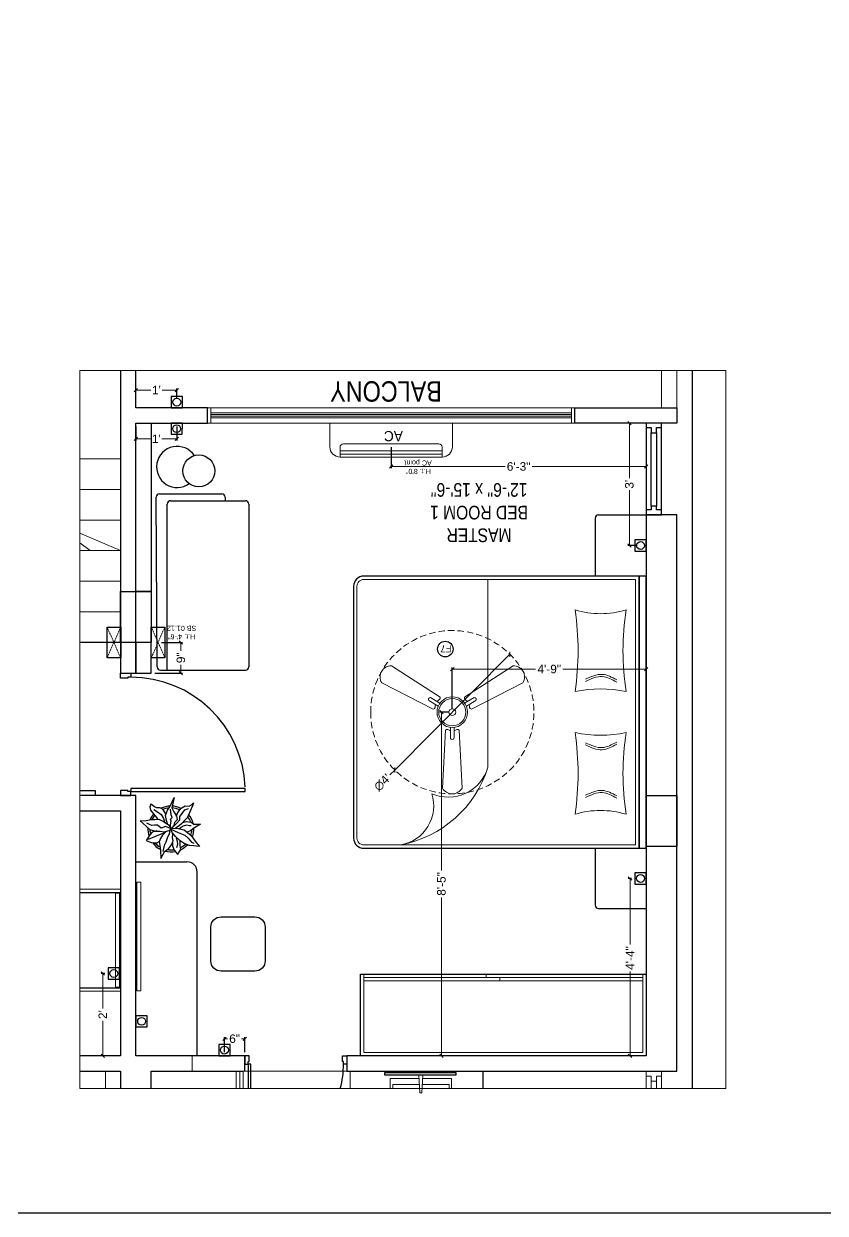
# Model space of a CAD drawing. Header units: millimetres. Extents: x 56222 to 3066687, y -650199 to -121287.
# Drawn here: x 133824 to 134059.6, y -183443.1 to -183093.4 of the extents above; entities that cross this region are included whole.
import ezdxf

# ---------------------------------------------------------------- set-up
doc = ezdxf.new("R2010")
doc.units = ezdxf.units.MM
doc.header["$MEASUREMENT"] = 0
doc.header["$PDMODE"] = 35
for name, pattern in [('ACAD_ISO02W100', [15, 12, -3]), ('DASHED', [0.75, 0.5, -0.25]), ('DASHED2', [0.375, 0.25, -0.125])]:
    doc.linetypes.add(name, pattern=pattern)
doc.layers.get('Defpoints').update_dxf_attribs({"color": 220})
doc.layers.add('AR DOOR', color=40, linetype='Continuous')
doc.layers.add('AR ELE-5', color=134, linetype='Continuous')
for name, color, linetype, lineweight in [('COLUMN', 1, 'Continuous', 30), ('dim05', 1, 'Continuous', 13), ('el', 7, 'Continuous', 20), ('ELEC-wires', 1, 'DASHED2', 13), ('Electrical', 84, 'Continuous', 30), ('ELEVATION', 250, 'Continuous', 9), ('ELEVATION ( SPIRAL STAIR )', 250, 'Continuous', 9), ('FIRST FLOOR', 7, 'Continuous', 9), ('FIRST FLOOR ( DW_RAIL )', 7, 'Continuous', 9), ('FIRST FLOOR ( TEXT )', 7, 'Continuous', 9), ('FIRST FLOOR_( PLine )_', 251, 'Continuous', 30), ('FIRST FLOOR_( STAIR )', 251, 'Continuous', 9), ('FURNITURE', 32, 'Continuous', 9), ('Text', 7, 'Continuous', 15), ('wall', 7, 'Continuous', 30), ('XX~SLAB ( BEAM )~ ( DIM )', 7, 'Continuous', 9)]:
    doc.layers.add(name, color=color, linetype=linetype, lineweight=lineweight)
doc.layers.add('XX~SLAB ( PLINE )', color=251, linetype='Continuous', plot=False)
doc.styles.add('Arial', font='arial.ttf')
doc.styles.add('KATHA', font='swissc.ttf')
doc.styles.get("Standard").update_dxf_attribs({"font": 'arial.ttf', "height": 6})
doc.styles.add('TEXT', font='eurr____.ttf')
doc.dimstyles.new('ISO-25', dxfattribs={"dimtxt": 2.5, "dimasz": 1, "dimexe": 0.5, "dimexo": 1, "dimtad": 0, "dimdec": 1, "dimlunit": 4, "dimtxsty": 'Standard', "dimblk": 'OBLIQUE', "dimcen": 2.5, "dimclrd": 1, "dimclre": 1, "dimclrt": 5, "dimadec": 0, "dimazin": 0, "dimtfac": 1, "dimtdec": 1, "dimtmove": 0, "dimatfit": 3, "dimfxl": 1, "dimlwd": -1, "dimarcsym": 0})

# ---------------------------------------------------------------- blocks, each defined once
blk = doc.blocks.new('*U18')
for points in [[(0, 0), (0, 1120), (-30, 1120), (-30, 0)], [(40, 0), (0, 0), (0, -30), (-10, -30), (-10, -100), (40, -100)], [(-1160, 0), (-1120, 0), (-1120, -30), (-1110, -30), (-1110, -100), (-1160, -100)]]:
    blk.add_lwpolyline(points, close=True)
at = {"layer": 'AR ELE-5', "linetype": 'ByBlock', "ltscale": 15}
blk.add_arc((2, -1), 1122, 92.373, 179.9653, dxfattribs=at)
blk = doc.blocks.new('ARPLS010')
at = {"linetype": 'ByBlock'}
for p, q in [((-0.248, 0.54), (-0.278, 0.467)), ((-0.182, 0.493), (-0.248, 0.54)), ((0.121, 0.605), (-0.013, 0.459)), ((0.091, 0.447), (0.125, 0.522)), ((0.179, 0.666), (0.121, 0.605)), ((0.174, 0.573), (0.179, 0.666)), ((0.2, 0.432), (0.174, 0.573)), ((-0.295, 0.42), (-0.302, 0.309)), ((-0.302, 0.309), (-0.276, 0.258)), ((-0.278, 0.467), (-0.295, 0.42)), ((-0.222, 0.484), (-0.164, 0.347)), ((-0.125, 0.459), (-0.182, 0.493)), ((-0.164, 0.347), (-0.139, 0.295)), ((-0.139, 0.295), (-0.08, 0.131)), ((-0.072, 0.404), (-0.125, 0.459)), ((-0.038, 0.302), (-0.072, 0.404)), ((-0.044, 0.336), (-0.049, 0.232)), ((-0.013, 0.459), (-0.044, 0.336)), ((0.015, 0.209), (0.08, 0.288)), ((0.077, 0.412), (0.091, 0.447)), ((0.082, 0.358), (0.077, 0.412)), ((0.08, 0.288), (0.082, 0.358)), ((0.203, 0.352), (0.2, 0.432)), ((0.204, 0.254), (0.203, 0.352)), ((0.252, 0.313), (0.216, 0.287)), ((0.33, 0.38), (0.252, 0.313)), ((0.356, 0.269), (0.318, 0.213)), ((0.409, 0.44), (0.33, 0.38)), ((0.425, 0.373), (0.356, 0.269)), ((0.484, 0.459), (0.409, 0.44)), ((0.459, 0.303), (0.485, 0.354)), ((0.459, 0.236), (0.459, 0.303)), ((0.542, 0.434), (0.484, 0.459)), ((0.485, 0.354), (0.533, 0.42)), ((0.533, 0.42), (0.542, 0.434)), ((-0.469, 0.226), (-0.643, 0.216)), ((-0.643, 0.216), (-0.485, 0.134)), ((-0.359, 0.148), (-0.49, 0.172)), ((-0.485, 0.134), (-0.433, 0.051)), ((-0.362, 0.24), (-0.469, 0.226)), ((-0.433, 0.051), (-0.349, -0.011)), ((-0.278, 0.254), (-0.362, 0.24)), ((-0.287, 0.106), (-0.359, 0.148)), ((-0.18, 0.073), (-0.287, 0.106)), ((-0.21, 0.227), (-0.278, 0.254)), ((-0.132, 0.18), (-0.21, 0.227)), ((-0.111, 0.036), (-0.18, 0.073)), ((-0.063, 0.111), (-0.132, 0.18)), ((-0.013, 0.022), (-0.111, 0.036)), ((-0.084, -0.034), (0.007, 0.018)), ((0.003, 0.011), (-0.076, -0.16)), ((-0.049, 0.232), (-0.065, 0.135)), ((-0.065, 0.135), (-0.024, 0.018)), ((-0.024, 0.018), (0.009, 0.005)), ((0.006, -0.002), (0.068, 0.032)), ((0.007, 0.018), (0.02, -0.121)), ((0.009, 0.005), (0.056, 0.114)), ((0.056, 0.114), (0.015, 0.209)), ((0.017, -0.002), (0.091, 0.009)), ((0.068, 0.032), (0.16, 0.165)), ((0.088, 0.065), (0.187, 0.091)), ((0.091, 0.009), (0.173, -0.011)), ((0.227, 0.157), (0.132, 0.131)), ((0.16, 0.165), (0.204, 0.254)), ((0.173, -0.011), (0.212, 0.004)), ((0.187, 0.091), (0.297, 0.116)), ((0.212, 0.004), (0.252, -0.03)), ((0.318, 0.213), (0.227, 0.157)), ((0.297, 0.116), (0.408, 0.071)), ((0.309, 0.109), (0.368, 0.128)), ((0.309, -0.01), (0.43, 0.006)), ((0.368, 0.128), (0.432, 0.176)), ((0.408, 0.071), (0.482, 0.024)), ((0.432, 0.176), (0.459, 0.236)), ((0.482, 0.024), (0.689, -0.072)), ((-0.464, -0.073), (-0.558, -0.152)), ((-0.558, -0.152), (-0.517, -0.172)), ((-0.517, -0.172), (-0.447, -0.216)), ((-0.366, -0.036), (-0.464, -0.073)), ((-0.447, -0.216), (-0.363, -0.202)), ((-0.336, -0.142), (-0.413, -0.121)), ((-0.306, -0.033), (-0.366, -0.036)), ((-0.363, -0.202), (-0.263, -0.2)), ((-0.349, -0.011), (-0.256, -0.05)), ((-0.269, -0.135), (-0.336, -0.142)), ((-0.318, -0.29), (-0.259, -0.2)), ((-0.193, -0.113), (-0.269, -0.135)), ((-0.259, -0.2), (-0.168, -0.1)), ((-0.256, -0.05), (-0.185, -0.038)), ((-0.185, -0.038), (-0.114, -0.046)), ((-0.168, -0.1), (-0.084, -0.034)), ((-0.076, -0.16), (-0.138, -0.304)), ((-0.114, -0.046), (-0.093, -0.036)), ((0.02, -0.121), (-0.017, -0.291)), ((0.059, -0.27), (0.005, -0.185)), ((0.01, -0.014), (0.017, -0.002)), ((0.078, -0.064), (0.01, -0.014)), ((0.016, -0.023), (0.116, -0.122)), ((0.07, -0.179), (0.018, -0.1)), ((0.121, -0.239), (0.07, -0.179)), ((0.138, -0.083), (0.078, -0.064)), ((0.116, -0.122), (0.201, -0.195)), ((0.184, -0.299), (0.121, -0.239)), ((0.197, -0.135), (0.138, -0.083)), ((0.283, -0.123), (0.197, -0.135)), ((0.201, -0.195), (0.272, -0.198)), ((0.252, -0.03), (0.309, -0.01)), ((0.272, -0.198), (0.311, -0.225)), ((0.277, -0.114), (0.357, -0.156)), ((0.37, -0.064), (0.283, -0.123)), ((0.311, -0.225), (0.415, -0.304)), ((0.357, -0.156), (0.455, -0.226)), ((0.462, -0.021), (0.37, -0.064)), ((0.455, -0.226), (0.503, -0.317)), ((0.689, -0.072), (0.462, -0.021)), ((-0.382, -0.625), (-0.368, -0.496)), ((-0.368, -0.496), (-0.363, -0.408)), ((-0.363, -0.408), (-0.318, -0.29)), ((-0.287, -0.45), (-0.314, -0.498)), ((-0.199, -0.38), (-0.287, -0.45)), ((-0.141, -0.446), (-0.269, -0.533)), ((-0.138, -0.304), (-0.199, -0.38)), ((-0.017, -0.291), (-0.141, -0.446)), ((-0.042, -0.432), (-0.071, -0.352)), ((0.002, -0.48), (-0.042, -0.432)), ((0.104, -0.646), (0.002, -0.48)), ((0.08, -0.342), (0.059, -0.27)), ((0.064, -0.446), (0.066, -0.407)), ((0.066, -0.407), (0.08, -0.342)), ((0.106, -0.5), (0.104, -0.646)), ((0.15, -0.445), (0.106, -0.5)), ((0.141, -0.261), (0.16, -0.336)), ((0.16, -0.336), (0.15, -0.445)), ((0.252, -0.362), (0.184, -0.299)), ((0.376, -0.416), (0.252, -0.362)), ((0.502, -0.472), (0.376, -0.416)), ((0.415, -0.304), (0.447, -0.388)), ((0.503, -0.317), (0.494, -0.398)), ((0.494, -0.398), (0.528, -0.452)), ((0.567, -0.494), (0.502, -0.472)), ((0.528, -0.452), (0.567, -0.494)), ((-0.269, -0.533), (-0.382, -0.625))]:
    blk.add_line(p, q, dxfattribs=at)
for radius, start, end in [(0.5, 126.2799, 152.7042), (0.458, 130.7647, 148.9789), (0.5, 87.2367, 107.9154), (0.458, 91.6596, 104.0784), (0.5, 49.0791, 67.0324), (0.458, 49.8461, 63.9764), (0.5, 164.9216, 191.0302), (0.458, 169.9629, 188.6517), (0.458, 5.0517, 21.9108), (0.5, 1.3782, 25.7565), (0.5, 205.1623, 226.3204), (0.458, 207.232, 224.0819), (0.458, 334.5625, 357.1532), (0.5, 333.6991, 357.5577), (0.5, 249.553, 272.4234), (0.458, 252.8522, 267.711), (0.5, 283.5324, 308.8712), (0.458, 289.266, 306.1107)]:
    blk.add_arc((0, 0), radius, start, end, dxfattribs=at)
blk = doc.blocks.new('6616')
at = {"color": 242, "linetype": 'DASHED', "true_color": 0xcd2027}
for p, q in [((386784.79, -36915.77), (386775.78, -36911.78)), ((386784.79, -36911.78), (386775.78, -36915.77))]:
    blk.add_line(p, q, dxfattribs=at)
at = {"layer": 'ELEC-wires', "color": 5, "linetype": 'ByBlock', "lineweight": 30, "ltscale": 4}
blk.add_lwpolyline([(386775.78, -36911.78), (386784.79, -36911.78), (386784.79, -36915.77), (386775.78, -36915.77)], close=True, dxfattribs=at)
blk = doc.blocks.new('_Oblique')
at = {"layer": 'wall', "color": 0, "lineweight": -2}
blk.add_line((-0.5, -0.5), (0.5, 0.5), dxfattribs=at)
blk = doc.blocks.new('*D161')
at = {"layer": 'Defpoints', "color": 0, "lineweight": 30, "transparency": 16777216}
for p in [(133882.98, -183391.84), (133882.98, -183396.83), (133888.98, -183396.83)]:
    blk.add_point(p, dxfattribs=at)
at = {"layer": 'dim05', "color": 1, "linetype": 'Continuous', "lineweight": -2, "transparency": 16777216}
for p, q in [((133882.98, -183395.83), (133882.98, -183391.34)), ((133888.98, -183395.83), (133888.98, -183391.34))]:
    blk.add_line(p, q, dxfattribs=at)
at = {"layer": 'dim05', "color": 1, "linetype": 'Continuous', "transparency": 16777216}
for p, q in [((133882.98, -183391.84), (133883.91, -183391.84)), ((133888.98, -183391.84), (133888.05, -183391.84))]:
    blk.add_line(p, q, dxfattribs=at)
at = {"layer": 'dim05', "color": 1, "transparency": 16777216, "rotation": 180}
blk.add_blockref('_Oblique', (133882.98, -183391.84), dxfattribs=at)
at = {"layer": 'dim05', "color": 1, "transparency": 16777216}
blk.add_blockref('_Oblique', (133888.98, -183391.84), dxfattribs=at)
at = {"layer": 'dim05', "color": 5, "lineweight": 25, "transparency": 16777216, "insert": (133885.98, -183391.84), "char_height": 2.5, "attachment_point": 5, "style": 'Arial'}
blk.add_mtext('6"', dxfattribs=at)
blk = doc.blocks.new('fan')
at = {"layer": 'Electrical', "lineweight": 15, "ltscale": 20}
for p, q in [((3300835.29, -509900.78), (3300836.47, -509923.43)), ((3300841.81, -509923.43), (3300842.99, -509900.78)), ((3300838.47, -509924.57), (3300838.47, -509920.25)), ((3300839.81, -509920.28), (3300839.81, -509924.57)), ((3300831.66, -509931.77), (3300811.45, -509942.07)), ((3300829.93, -509935.08), (3300833.64, -509932.93)), ((3300834.31, -509934.09), (3300830.57, -509936.25)), ((3300847.68, -509936.23), (3300843.97, -509934.09)), ((3300844.64, -509932.93), (3300848.38, -509935.09)), ((3300866.83, -509942.07), (3300846.62, -509931.77)), ((3300815.3, -509948.74), (3300834.33, -509936.39)), ((3300843.95, -509936.39), (3300862.98, -509948.74))]:
    blk.add_line(p, q, dxfattribs=at)
at = {"layer": 'Electrical', "linetype": 'DASHED', "lineweight": 15, "ltscale": 5}
blk.add_circle((3300839.14, -509930.53), 32, dxfattribs=at)
at = {"layer": 'Electrical', "lineweight": 15, "ltscale": 20}
for centre, major_axis, start_param, end_param in [((3300839.14, -509902.94), (3.12, 3.12), -0.272136, 1.842967), ((3300839.13, -509920.5), (0.501, 0.501), -0.465536, 1.983618), ((3300839.14, -509930.53), (4.24, -4.24), 3.14161, 9.424795), ((3300839.14, -509930.53), (3.77, -3.77), 1.749190548672175e-05, 6.283202799085073), ((3300837.1, -509923.08), (0.51, 0.51), 2.863014, 4.257784), ((3300839.14, -509926.42), (2.27, -2.27), 2.565057, 2.951308), ((3300839.14, -509926.42), (2.27, 2.27), 0.19032, 0.57657), ((3300841.18, -509923.08), (0.51, -0.51), 5.167028, 6.561799), ((3300839.14, -509930.53), (0.943, 0.943), 1.570814, 7.853999), ((3300830.46, -509935.55), (0.501, -0.501), 3.199655, 5.648809), ((3300831.67, -509932.49), (0.51, -0.51), 0.978238, 2.373008), ((3300835.59, -509932.58), (2.27, -2.27), 3.855511, 4.241762), ((3300835.59, -509932.58), (2.27, -2.27), 4.659452, 5.045703), ((3300833.71, -509936.02), (0.51, 0.51), -1.325776, 0.068994), ((3300844.57, -509936.02), (0.51, -0.51), 3.072633, 4.467404), ((3300842.69, -509932.58), (2.27, 2.27), 4.37911, 4.765361), ((3300842.69, -509932.58), (2.27, 2.27), 5.183051, 5.569301), ((3300846.61, -509932.49), (0.51, -0.51), 2.339416, 3.734186), ((3300847.83, -509935.54), (0.501, 0.501), 3.723254, 6.172408), ((3300815.25, -509944.32), (3.12, -3.12), 3.393055, 5.508159), ((3300863.03, -509944.32), (3.12, -3.12), 5.48745, 7.602554)]:
    blk.add_ellipse(centre, major_axis=major_axis, ratio=1, start_param=start_param, end_param=end_param, dxfattribs=at)
blk = doc.blocks.new('*D162')
at = {"layer": 'Defpoints', "color": 0, "lineweight": 30, "transparency": 16777216}
for p in [(133863.48, -183275.33), (133861.48, -183284.33), (133870.18, -183284.33)]:
    blk.add_point(p, dxfattribs=at)
at = {"layer": 'dim05', "color": 1, "linetype": 'Continuous', "lineweight": -2, "transparency": 16777216}
for p, q in [((133864.48, -183275.33), (133870.68, -183275.33)), ((133862.48, -183284.33), (133870.68, -183284.33))]:
    blk.add_line(p, q, dxfattribs=at)
at = {"layer": 'dim05', "color": 1, "linetype": 'Continuous', "transparency": 16777216}
for p, q in [((133870.18, -183275.33), (133870.18, -183277.77)), ((133870.18, -183284.33), (133870.18, -183281.89))]:
    blk.add_line(p, q, dxfattribs=at)
at = {"layer": 'dim05', "color": 1, "transparency": 16777216}
for p, rotation in [((133870.18, -183275.33), 90), ((133870.18, -183284.33), 270)]:
    blk.add_blockref('_Oblique', p, dxfattribs=dict(at, rotation=rotation))
at = {"layer": 'dim05', "color": 5, "lineweight": 25, "transparency": 16777216, "insert": (133870.18, -183279.83), "char_height": 2.5, "attachment_point": 5, "rotation": 90, "style": 'Arial'}
blk.add_mtext('9"', dxfattribs=at)
blk = doc.blocks.new('*D163')
at = {"layer": 'Defpoints', "color": 0, "lineweight": 30, "transparency": 16777216}
for p in [(133856.98, -183210.83), (133868.96, -183210.83), (133868.96, -183215.45)]:
    blk.add_point(p, dxfattribs=at)
at = {"layer": 'dim05', "color": 1, "linetype": 'Continuous', "lineweight": -2, "transparency": 16777216}
for p, q in [((133856.98, -183211.83), (133856.98, -183215.95)), ((133868.96, -183211.83), (133868.96, -183215.95))]:
    blk.add_line(p, q, dxfattribs=at)
at = {"layer": 'dim05', "color": 1, "linetype": 'Continuous', "transparency": 16777216}
for p, q in [((133856.98, -183215.45), (133861.31, -183215.45)), ((133868.96, -183215.45), (133864.63, -183215.45))]:
    blk.add_line(p, q, dxfattribs=at)
at = {"layer": 'dim05', "color": 1, "transparency": 16777216, "rotation": 180}
blk.add_blockref('_Oblique', (133856.98, -183215.45), dxfattribs=at)
at = {"layer": 'dim05', "color": 1, "transparency": 16777216}
blk.add_blockref('_Oblique', (133868.96, -183215.45), dxfattribs=at)
at = {"layer": 'dim05', "color": 5, "lineweight": 25, "transparency": 16777216, "insert": (133862.97, -183215.45), "char_height": 2.5, "attachment_point": 5, "style": 'Arial'}
blk.add_mtext("1'", dxfattribs=at)
blk = doc.blocks.new('*D164')
at = {"layer": 'Defpoints', "color": 0, "lineweight": 30, "transparency": 16777216}
for p in [(133856.98, -183201.13), (133856.98, -183204.21), (133868.99, -183204.67)]:
    blk.add_point(p, dxfattribs=at)
at = {"layer": 'dim05', "color": 1, "linetype": 'Continuous', "lineweight": -2, "transparency": 16777216}
for p, q in [((133856.98, -183203.21), (133856.98, -183200.63)), ((133868.99, -183203.67), (133868.99, -183200.63))]:
    blk.add_line(p, q, dxfattribs=at)
at = {"layer": 'dim05', "color": 1, "linetype": 'Continuous', "transparency": 16777216}
for p, q in [((133856.98, -183201.13), (133861.33, -183201.13)), ((133868.99, -183201.13), (133864.64, -183201.13))]:
    blk.add_line(p, q, dxfattribs=at)
at = {"layer": 'dim05', "color": 1, "transparency": 16777216, "rotation": 180}
blk.add_blockref('_Oblique', (133856.98, -183201.13), dxfattribs=at)
at = {"layer": 'dim05', "color": 1, "transparency": 16777216}
blk.add_blockref('_Oblique', (133868.99, -183201.13), dxfattribs=at)
at = {"layer": 'dim05', "color": 5, "lineweight": 25, "transparency": 16777216, "insert": (133862.98, -183201.13), "char_height": 2.5, "attachment_point": 5, "style": 'Arial'}
blk.add_mtext("1'", dxfattribs=at)
blk = doc.blocks.new('*D165')
at = {"layer": 'Defpoints', "color": 0, "lineweight": 30, "transparency": 16777216}
for p in [(134002.04, -183210.83), (134005.32, -183210.83), (134005.32, -183246.83)]:
    blk.add_point(p, dxfattribs=at)
at = {"layer": 'dim05', "color": 1, "linetype": 'Continuous', "lineweight": -2, "transparency": 16777216}
for p, q in [((134004.32, -183210.83), (134001.54, -183210.83)), ((134004.32, -183246.83), (134001.54, -183246.83))]:
    blk.add_line(p, q, dxfattribs=at)
at = {"layer": 'dim05', "color": 1, "linetype": 'Continuous', "transparency": 16777216}
for p, q in [((134002.04, -183210.83), (134002.04, -183227.06)), ((134002.04, -183246.83), (134002.04, -183230.6))]:
    blk.add_line(p, q, dxfattribs=at)
at = {"layer": 'dim05', "color": 1, "transparency": 16777216}
for p, rotation in [((134002.04, -183210.83), 90), ((134002.04, -183246.83), 270)]:
    blk.add_blockref('_Oblique', p, dxfattribs=dict(at, rotation=rotation))
at = {"layer": 'dim05', "color": 5, "lineweight": 25, "transparency": 16777216, "insert": (134002.04, -183228.83), "char_height": 2.5, "attachment_point": 5, "rotation": 90, "style": 'Arial'}
blk.add_mtext("3'", dxfattribs=at)
blk = doc.blocks.new('*D155')
at = {"layer": 'Defpoints', "color": 0, "lineweight": 30, "transparency": 16777216}
for p in [(134003.66, -183344.7), (134002.23, -183396.83), (134003.66, -183396.83)]:
    blk.add_point(p, dxfattribs=at)
at = {"layer": 'dim05', "color": 1, "linetype": 'Continuous', "lineweight": -2, "transparency": 16777216}
for p, q in [((134002.66, -183344.7), (134001.73, -183344.7)), ((134002.66, -183396.83), (134001.73, -183396.83))]:
    blk.add_line(p, q, dxfattribs=at)
at = {"layer": 'dim05', "color": 1, "linetype": 'Continuous', "transparency": 16777216}
for p, q in [((134002.23, -183344.7), (134002.23, -183364.12)), ((134002.23, -183396.83), (134002.23, -183372.12))]:
    blk.add_line(p, q, dxfattribs=at)
at = {"layer": 'dim05', "color": 1, "transparency": 16777216}
for p, rotation in [((134002.23, -183344.7), 90), ((134002.23, -183396.83), 270)]:
    blk.add_blockref('_Oblique', p, dxfattribs=dict(at, rotation=rotation))
at = {"layer": 'dim05', "color": 5, "lineweight": 25, "transparency": 16777216, "insert": (134002.23, -183368.12), "char_height": 2.5, "attachment_point": 5, "rotation": 90, "style": 'Arial'}
blk.add_mtext('4\'-4"', dxfattribs=at)
blk = doc.blocks.new('*D156')
at = {"layer": 'Defpoints', "color": 0, "lineweight": 30, "transparency": 16777216}
for p in [(133848.81, -183372.66), (133847.23, -183396.83), (133848.81, -183396.83)]:
    blk.add_point(p, dxfattribs=at)
at = {"layer": 'dim05', "color": 1, "linetype": 'Continuous', "lineweight": -2, "transparency": 16777216}
for p, q in [((133847.81, -183372.66), (133846.73, -183372.66)), ((133847.81, -183396.83), (133846.73, -183396.83))]:
    blk.add_line(p, q, dxfattribs=at)
at = {"layer": 'dim05', "color": 1, "linetype": 'Continuous', "transparency": 16777216}
for p, q in [((133847.23, -183372.66), (133847.23, -183382.95)), ((133847.23, -183396.83), (133847.23, -183386.54))]:
    blk.add_line(p, q, dxfattribs=at)
at = {"layer": 'dim05', "color": 1, "transparency": 16777216}
for p, rotation in [((133847.23, -183372.66), 90), ((133847.23, -183396.83), 270)]:
    blk.add_blockref('_Oblique', p, dxfattribs=dict(at, rotation=rotation))
at = {"layer": 'dim05', "color": 5, "lineweight": 25, "transparency": 16777216, "insert": (133847.23, -183384.75), "char_height": 2.5, "attachment_point": 5, "rotation": 90, "style": 'Arial'}
blk.add_mtext("2'", dxfattribs=at)
blk = doc.blocks.new('*D157')
at = {"layer": 'Defpoints', "color": 0, "lineweight": 30, "transparency": 16777216}
for p in [(133949.98, -183283.16), (133949.98, -183295.83), (134006.98, -183293.84)]:
    blk.add_point(p, dxfattribs=at)
at = {"layer": 'dim05', "color": 1, "linetype": 'Continuous', "lineweight": -2, "transparency": 16777216}
for p, q in [((133949.98, -183294.83), (133949.98, -183282.66)), ((134006.98, -183292.84), (134006.98, -183282.66))]:
    blk.add_line(p, q, dxfattribs=at)
at = {"layer": 'dim05', "color": 1, "linetype": 'Continuous', "transparency": 16777216}
for p, q in [((133949.98, -183283.16), (133974.48, -183283.16)), ((134006.98, -183283.16), (133982.48, -183283.16))]:
    blk.add_line(p, q, dxfattribs=at)
at = {"layer": 'dim05', "color": 1, "transparency": 16777216, "rotation": 180}
blk.add_blockref('_Oblique', (133949.98, -183283.16), dxfattribs=at)
at = {"layer": 'dim05', "color": 1, "transparency": 16777216}
blk.add_blockref('_Oblique', (134006.98, -183283.16), dxfattribs=at)
at = {"layer": 'dim05', "color": 5, "lineweight": 25, "transparency": 16777216, "insert": (133978.48, -183283.16), "char_height": 2.5, "attachment_point": 5, "style": 'Arial'}
blk.add_mtext('4\'-9"', dxfattribs=at)
blk = doc.blocks.new('*D158')
at = {"layer": 'Defpoints', "color": 0, "lineweight": 30, "transparency": 16777216}
for p in [(133949.98, -183295.83), (133946.79, -183396.83), (133949.98, -183396.83)]:
    blk.add_point(p, dxfattribs=at)
at = {"layer": 'dim05', "color": 1, "linetype": 'Continuous', "lineweight": -2, "transparency": 16777216}
for p, q in [((133948.98, -183295.83), (133946.29, -183295.83)), ((133948.98, -183396.83), (133946.29, -183396.83))]:
    blk.add_line(p, q, dxfattribs=at)
at = {"layer": 'dim05', "color": 1, "linetype": 'Continuous', "transparency": 16777216}
for p, q in [((133946.79, -183295.83), (133946.79, -183342.38)), ((133946.79, -183396.83), (133946.79, -183350.28))]:
    blk.add_line(p, q, dxfattribs=at)
at = {"layer": 'dim05', "color": 1, "transparency": 16777216}
for p, rotation in [((133946.79, -183295.83), 90), ((133946.79, -183396.83), 270)]:
    blk.add_blockref('_Oblique', p, dxfattribs=dict(at, rotation=rotation))
at = {"layer": 'dim05', "color": 5, "lineweight": 25, "transparency": 16777216, "insert": (133946.79, -183346.33), "char_height": 2.5, "attachment_point": 5, "rotation": 90, "style": 'Arial'}
blk.add_mtext('8\'-5"', dxfattribs=at)
blk = doc.blocks.new('*D159')
at = {"layer": 'Defpoints', "color": 0, "lineweight": 30, "transparency": 16777216}
for p in [(133966.91, -183278.81), (133933.06, -183312.85)]:
    blk.add_point(p, dxfattribs=at)
at = {"layer": 'dim05', "color": 1, "linetype": 'Continuous', "transparency": 16777216}
for p in [(133966.91, -183278.81), (133931.65, -183314.26)]:
    blk.add_line(p, (133933.06, -183312.85), dxfattribs=at)
at = {"layer": 'dim05', "color": 1, "transparency": 16777216}
for p, rotation in [((133966.91, -183278.81), 225.1572873097438), ((133933.06, -183312.85), 45.15728730974383)]:
    blk.add_blockref('_Oblique', p, dxfattribs=dict(at, rotation=rotation))
at = {"layer": 'dim05', "color": 5, "lineweight": 25, "transparency": 16777216, "insert": (133929.44, -183316.49), "char_height": 2.5, "attachment_point": 5, "rotation": 45.1573, "style": 'Arial'}
blk.add_mtext("∅4'", dxfattribs=at)
blk = doc.blocks.new('ac paln')
at = {"layer": 'Electrical', "lineweight": 15}
for p, q in [((389238.69, -37646.36), (389238.69, -37610.34)), ((389238.69, -37610.34), (389245.67, -37610.34)), ((389244.81, -37642.35), (389244.81, -37614.35)), ((389245.81, -37613.35), (389248.68, -37613.35)), ((389246.82, -37643.35), (389246.82, -37613.35)), ((389247.82, -37643.35), (389247.82, -37613.35)), ((389248.68, -37613.35), (389248.68, -37643.35)), ((389248.68, -37643.35), (389248.68, -37613.35)), ((389245.81, -37643.35), (389248.68, -37643.35)), ((389248.68, -37643.35), (389248.68, -37643.35)), ((389245.67, -37646.36), (389238.69, -37646.36))]:
    blk.add_line(p, q, dxfattribs=at)
for centre, start, end in [((389245.67, -37613.35), 0, 90), ((389245.67, -37643.35), 270, 0)]:
    blk.add_arc(centre, 3.01, start, end, dxfattribs=at)
at = {"layer": 'Electrical', "lineweight": 15, "extrusion": (0, 0, -1)}
for centre, start_param, end_param in [((389245.81, -37614.35), -0.785398, 0.785398), ((389245.81, -37642.35), 3.926991, 5.497787)]:
    blk.add_ellipse(centre, major_axis=(-0.71, 0.71), ratio=1, start_param=start_param, end_param=end_param, dxfattribs=at)
at = {"layer": 'Text', "style": 'TEXT'}
blk.add_text('AC', height=3, rotation=270, dxfattribs=at).set_placement((389241.02, -37624.87))
blk = doc.blocks.new('*D160')
at = {"layer": 'Defpoints', "color": 0, "lineweight": 30, "transparency": 16777216}
for p in [(133931.98, -183216.95), (134006.98, -183218.27), (133931.98, -183223.6)]:
    blk.add_point(p, dxfattribs=at)
at = {"layer": 'dim05', "color": 1, "linetype": 'Continuous', "lineweight": -2, "transparency": 16777216}
for p, q in [((133931.98, -183217.95), (133931.98, -183224.1)), ((134006.98, -183219.27), (134006.98, -183224.1))]:
    blk.add_line(p, q, dxfattribs=at)
at = {"layer": 'dim05', "color": 1, "linetype": 'Continuous', "transparency": 16777216}
for p, q in [((133931.98, -183223.6), (133965.53, -183223.6)), ((134006.98, -183223.6), (133973.44, -183223.6))]:
    blk.add_line(p, q, dxfattribs=at)
at = {"layer": 'dim05', "color": 1, "transparency": 16777216, "rotation": 180}
blk.add_blockref('_Oblique', (133931.98, -183223.6), dxfattribs=at)
at = {"layer": 'dim05', "color": 1, "transparency": 16777216}
blk.add_blockref('_Oblique', (134006.98, -183223.6), dxfattribs=at)
at = {"layer": 'dim05', "color": 5, "lineweight": 25, "transparency": 16777216, "insert": (133969.48, -183223.6), "char_height": 2.5, "attachment_point": 5, "style": 'Arial'}
blk.add_mtext('6\'-3"', dxfattribs=at)

msp = doc.modelspace()

# ---------------------------------------------------------------- linework, layer by layer
for points in [[(133888.982, -183399.33), (133889.982, -183399.33), (133889.982, -183398.58), (133890.232, -183398.58), (133890.232, -183396.83), (133888.982, -183396.83)], [(133918.982, -183399.33), (133917.982, -183399.33), (133917.982, -183398.58), (133917.732, -183398.58), (133917.732, -183396.83), (133918.982, -183396.83)]]:
    msp.add_lwpolyline(points, close=True)
msp.add_lwpolyline([(133890.732, -183406.451), (133890.732, -183399.33), (133889.982, -183399.33), (133889.982, -183406.451)])
at = {"layer": 'AR ELE-5', "linetype": 'ByBlock', "ltscale": 15}
msp.add_arc((133889.941, -183399.313), 28.041, 345.25196, 359.96526, dxfattribs=at)
at = {"layer": 'COLUMN'}
for points in [[(133861.482, -183275.33), (133852.482, -183275.33), (133852.482, -183260.33), (133861.482, -183260.33)], [(134015.982, -183335.33), (134006.982, -183335.33), (134006.982, -183320.33), (134015.982, -183320.33)]]:
    msp.add_lwpolyline(points, close=True, dxfattribs=at)
at = {"layer": 'ELEVATION', "lineweight": 0}
msp.add_lwpolyline([(134030.379, -183406.451), (133840.492, -183406.451), (133840.492, -183195.352), (134030.379, -183195.352)], close=True, dxfattribs=at)
at = {"layer": 'ELEVATION ( SPIRAL STAIR )', "color": 5}
for points in [[(133852.132, -183376.638), (133850.981, -183376.638), (133850.981, -183349.02), (133852.132, -183349.02)], [(133858.383, -183377.789), (133857.232, -183377.789), (133857.232, -183345.83), (133858.383, -183345.83)]]:
    msp.add_lwpolyline(points, close=True, dxfattribs=at)
at = {"layer": 'FIRST FLOOR'}
for p, q in [((133852.482, -183195.352), (133852.482, -183284.33)), ((133856.982, -183195.352), (133856.982, -183206.33)), ((133856.982, -183206.33), (134015.982, -183206.33)), ((133877.982, -183210.83), (133877.982, -183206.33)), ((133985.982, -183210.83), (133985.982, -183206.33)), ((133856.982, -183210.83), (133856.982, -183260.33)), ((133856.982, -183210.83), (133877.982, -183210.83)), ((133985.982, -183210.83), (134006.982, -183210.83)), ((134006.982, -183210.83), (134006.982, -183396.83)), ((134015.982, -183237.83), (134006.982, -183237.83)), ((133852.482, -183260.33), (133856.982, -183260.33)), ((133856.982, -183320.33), (133840.492, -183320.33)), ((133856.982, -183396.83), (133856.982, -183320.33)), ((133852.482, -183324.83), (133840.492, -183324.83)), ((133852.482, -183396.83), (133852.482, -183324.83)), ((133852.482, -183396.83), (133840.492, -183396.83)), ((133888.982, -183396.83), (133856.982, -183396.83)), ((133873.482, -183396.83), (133873.482, -183401.33)), ((134006.982, -183396.83), (133918.982, -183396.83)), ((133918.982, -183396.83), (133918.982, -183401.33)), ((133852.482, -183401.33), (133840.492, -183401.33)), ((133852.482, -183401.33), (133852.482, -183406.451)), ((133861.482, -183401.33), (133861.482, -183406.451)), ((134015.982, -183401.33), (133861.482, -183401.33)), ((134006.982, -183401.33), (134006.982, -183406.451))]:
    msp.add_line(p, q, dxfattribs=at)
msp.add_lwpolyline([(134015.982, -183195.352), (134015.982, -183206.33), (134011.482, -183206.33), (134011.482, -183195.352)], dxfattribs=at)
at = {"layer": 'FIRST FLOOR', "color": 1, "linetype": 'ACAD_ISO02W100', "ltscale": 0.7}
msp.add_lwpolyline([(134015.982, -183195.352), (134015.982, -183206.33)], dxfattribs=at)
at = {"layer": 'FIRST FLOOR', "ltscale": 0.7}
msp.add_lwpolyline([(134020.482, -183195.352), (134020.482, -183406.451)], dxfattribs=at)
at = {"layer": 'FIRST FLOOR ( DW_RAIL )'}
for points in [[(133878.982, -183210.83), (133878.982, -183206.33)], [(133984.982, -183206.33), (133984.982, -183210.83)], [(134008.482, -183406.451), (134008.482, -183404.33), (134009.982, -183404.33), (134009.982, -183402.83), (134011.482, -183402.83), (134011.482, -183401.33), (134006.982, -183401.33), (134006.982, -183402.83), (134008.482, -183402.83), (134008.482, -183404.33), (134009.982, -183404.33), (134009.982, -183406.451)], [(134011.482, -183406.451), (134011.482, -183401.33), (134006.982, -183401.33), (134006.982, -183406.451)]]:
    msp.add_lwpolyline(points, dxfattribs=at)
for points in [[(133984.982, -183208.33), (133878.982, -183208.33), (133878.982, -183207.83), (133984.982, -183207.83)], [(133984.982, -183209.33), (133878.982, -183209.33), (133878.982, -183208.83), (133984.982, -183208.83)]]:
    msp.add_lwpolyline(points, close=True, dxfattribs=at)
at = {"layer": 'FIRST FLOOR_( PLine )_'}
for p, q in [((133856.982, -183320.33), (133840.492, -183320.33)), ((133856.982, -183396.83), (133856.982, -183320.33)), ((133840.492, -183324.83), (133852.482, -183324.83)), ((133852.482, -183324.83), (133852.482, -183396.83)), ((133852.482, -183396.83), (133840.492, -183396.83)), ((133888.982, -183396.83), (133856.982, -183396.83)), ((133888.982, -183401.33), (133888.982, -183396.83)), ((133840.492, -183401.33), (133852.482, -183401.33)), ((133852.482, -183401.33), (133852.482, -183406.451)), ((133861.482, -183406.451), (133861.482, -183401.33)), ((133861.482, -183401.33), (133888.482, -183401.33))]:
    msp.add_line(p, q, dxfattribs=at)
for points in [[(133852.482, -183195.352), (133852.482, -183284.33), (133856.982, -183284.33), (133856.982, -183210.83), (133877.982, -183210.83), (133877.982, -183206.33), (133856.982, -183206.33), (133856.982, -183195.352)], [(134015.982, -183396.83), (134015.982, -183237.83), (134006.982, -183237.83), (134006.982, -183396.83)], [(134006.982, -183396.83), (133918.982, -183396.83), (133918.982, -183401.33), (134015.982, -183401.33), (134015.982, -183396.83)]]:
    msp.add_lwpolyline(points, dxfattribs=at)
msp.add_lwpolyline([(134006.982, -183210.83), (133985.982, -183210.83), (133985.982, -183206.33), (134015.982, -183206.33), (134015.982, -183210.83), (134015.982, -183210.83), (134015.982, -183210.83), (134006.982, -183210.83)], close=True, dxfattribs=at)
at = {"layer": 'FIRST FLOOR_( STAIR )'}
for p, q in [((133840.492, -183221.33), (133852.482, -183221.33)), ((133840.492, -183230.33), (133852.482, -183230.33)), ((133840.492, -183239.33), (133852.482, -183239.33)), ((133840.492, -183248.33), (133852.482, -183248.33)), ((133840.492, -183257.33), (133852.482, -183257.33)), ((133840.492, -183266.33), (133852.482, -183266.33)), ((133840.492, -183275.33), (133852.482, -183275.33))]:
    msp.add_line(p, q, dxfattribs=at)
msp.add_lwpolyline([(133840.492, -183243.191), (133852.482, -183248.33), (133843.482, -183248.33), (133840.492, -183246.087)], dxfattribs=at)
at = {"layer": 'FURNITURE', "lineweight": 30}
for p, q in [((133863.195, -183282.478), (133862.931, -183232.654)), ((133863.931, -183231.654), (133882.181, -183231.654)), ((133867.181, -183233.654), (133889.181, -183233.654)), ((133883.181, -183232.654), (133883.181, -183233.654)), ((133866.181, -183283.478), (133866.181, -183234.654)), ((133890.181, -183234.654), (133890.181, -183282.478)), ((133991.982, -183238.83), (133991.982, -183255.83)), ((133992.982, -183237.83), (134006.982, -183237.83)), ((133864.195, -183283.478), (133887.318, -183283.478)), ((133870.181, -183283.478), (133889.181, -183283.478)), ((133991.982, -183335.83), (133991.982, -183352.579)), ((133856.982, -183339.83), (133871.982, -183339.83)), ((133874.982, -183396.83), (133874.982, -183342.83)), ((133840.492, -183348.83), (133852.482, -183348.83)), ((133992.982, -183353.579), (134006.982, -183353.579)), ((133840.492, -183376.83), (133852.482, -183376.83))]:
    msp.add_line(p, q, dxfattribs=at)
at = {"layer": 'FURNITURE'}
for p, q in [((133960.457, -183256.83), (133960.457, -183312.023)), ((133840.492, -183347.83), (133852.482, -183347.83)), ((133923.982, -183395.83), (133923.982, -183372.83)), ((133959.982, -183373.83), (133959.982, -183372.83)), ((134005.982, -183372.925), (134005.982, -183395.925)), ((133923.982, -183373.83), (134005.982, -183373.83)), ((133923.982, -183374.83), (134005.982, -183374.83)), ((133963.982, -183374.83), (133963.982, -183373.83)), ((133840.492, -183377.83), (133852.482, -183377.83)), ((134005.982, -183395.925), (133923.982, -183395.925)), ((133886.482, -183401.33), (133886.482, -183406.451)), ((133887.482, -183401.33), (133887.482, -183406.451)), ((133888.482, -183401.33), (133888.482, -183406.451))]:
    msp.add_line(p, q, dxfattribs=at)
at = {"layer": 'FURNITURE', "color": 5, "lineweight": 30, "ltscale": 10000}
msp.add_line((133958.982, -183401.33), (133958.982, -183406.451), dxfattribs=at)
at = {"layer": 'FURNITURE', "color": 242, "lineweight": 30, "true_color": 0xcd2027}
msp.add_lwpolyline([(133334.812, -182916.108), (134324.613, -182916.108), (134324.613, -183443.137), (133334.812, -183443.137)], close=True, dxfattribs=at)
at = {"layer": 'FURNITURE', "lineweight": 30}
for points in [[(133861.482, -183260.33), (133856.982, -183260.33), (133856.982, -183210.83), (133861.482, -183210.83)], [(134004.884, -183255.83), (134004.884, -183335.83), (134006.982, -183335.83), (134006.982, -183255.83)], [(133856.982, -183284.33), (133861.482, -183284.33), (133861.482, -183275.33), (133856.982, -183275.33)], [(134006.982, -183396.83), (133922.982, -183396.83), (133922.982, -183372.83), (134006.982, -183372.83)]]:
    msp.add_lwpolyline(points, close=True, dxfattribs=at)
for points in [[(133920.953, -183258.83), (133920.953, -183332.83, 0.4142136), (133923.953, -183335.83), (134004.884, -183335.83), (134004.884, -183255.83), (133923.953, -183255.83, 0.4142136)], [(133891.958, -183371.958), (133881.99, -183371.958, -0.4142136), (133878.99, -183368.958), (133878.99, -183359.002, -0.4142136), (133881.99, -183356.002), (133891.958, -183356.002, -0.4142136), (133894.958, -183359.002), (133894.958, -183368.958, -0.4142136)]]:
    msp.add_lwpolyline(points, format="xyb", close=True, dxfattribs=at)
at = {"layer": 'FURNITURE'}
for points in [[(133921.953, -183258.83), (133921.953, -183332.83, 0.4142136), (133923.953, -183334.83), (134003.884, -183334.83), (134003.884, -183256.83), (133923.953, -183256.83, 0.4142136)], [(133943.936, -183319.819, 0.4510747), (133960.457, -183312.023, -0.2776575), (133934.814, -183334.83, 0.4593765), (133943.936, -183319.819)]]:
    msp.add_lwpolyline(points, format="xyb", close=True, dxfattribs=at)
at = {"layer": 'FURNITURE', "elevation": -0.005}
for points in [[(133986.063, -183289.758, -0.1005861), (134001.063, -183289.758, -0.0757258), (134001.063, -183265.758, -0.1489672), (133986.063, -183265.758, -0.0741156)], [(133986.063, -183301.839, 0.1005861), (134001.063, -183301.839, 0.0757258), (134001.063, -183325.839, 0.1489672), (133986.063, -183325.839, 0.0741156)]]:
    msp.add_lwpolyline(points, format="xyb", close=True, dxfattribs=at)
at = {"layer": 'FURNITURE', "lineweight": 30}
msp.add_lwpolyline([(133840.492, -183318.864), (133845.033, -183318.863), (133845.033, -183320.306), (133840.492, -183320.308)], dxfattribs=at)
at = {"layer": 'FURNITURE'}
for points in [[(133847.982, -183406.451), (133847.982, -183401.423), (133852.482, -183401.423), (133852.482, -183406.451)], [(133919.982, -183406.451), (133919.982, -183401.33), (133958.982, -183401.33), (133958.982, -183406.451)], [(133958.982, -183406.451), (133958.982, -183401.33), (134006.982, -183401.33), (134006.982, -183406.451)], [(133940.241, -183403.496), (133931.73, -183403.511), (133931.732, -183406.451)], [(133949.732, -183406.451), (133949.73, -183403.49), (133941.218, -183403.496)], [(133940.329, -183405.297), (133932.452, -183405.311), (133932.452, -183406.451)], [(133949.012, -183406.451), (133949.011, -183405.291), (133941.133, -183405.296)]]:
    msp.add_lwpolyline(points, dxfattribs=at)
at = {"layer": 'FURNITURE', "color": 5, "lineweight": 30, "ltscale": 10000}
msp.add_lwpolyline([(133951.023, -183402.536), (133930.155, -183402.536), (133930.155, -183401.797), (133951.023, -183401.797)], close=True, dxfattribs=at)
at = {"layer": 'FURNITURE'}
msp.add_lwpolyline([(133941.018, -183407.712), (133940.447, -183407.713), (133940.189, -183402.416), (133941.269, -183402.415)], close=True, dxfattribs=at)
at = {"layer": 'FURNITURE', "lineweight": 30}
msp.add_circle((133875.467, -183224.892), 4.675, dxfattribs=at)
at = {"layer": 'FURNITURE', "color": 1, "lineweight": 30, "ltscale": 4}
msp.add_circle((133947.923, -183277.268), 2.291, dxfattribs=at)
at = {"layer": 'FURNITURE', "lineweight": 30}
for centre, radius, start, end in [((133869.096, -183223.733), 6.047, 33.37399, 306.01662), ((133863.931, -183232.654), 1, 90, 180), ((133867.181, -183234.654), 1, 90, 180), ((133882.181, -183232.654), 1, 0, 90), ((133889.181, -183234.654), 1, 0, 90), ((133992.982, -183238.83), 1, 90, 180), ((133864.195, -183282.478), 1, 180, 270), ((133889.181, -183282.478), 1, 270, 0), ((133871.982, -183342.83), 3, 0, 90), ((133992.982, -183352.579), 1, 180, 270)]:
    msp.add_arc(centre, radius, start, end, dxfattribs=at)
at = {"layer": 'FURNITURE'}
for points in [[(133998.324, -183286.335, -0.005), (133996.907, -183285.563, -0.005), (133993.914, -183283.932, -0.005), (133990.797, -183285.373, -0.005), (133989.156, -183286.132, -0.005)], [(133998.324, -183286.98, -0.005), (133996.907, -183286.208, -0.005), (133993.914, -183284.577, -0.005), (133990.797, -183286.018, -0.005), (133989.156, -183286.776, -0.005)], [(133998.324, -183304.616, -0.005), (133996.907, -183305.388, -0.005), (133993.914, -183307.019, -0.005), (133990.797, -183305.578, -0.005), (133989.156, -183304.82, -0.005)], [(133998.324, -183305.261, -0.005), (133996.907, -183306.033, -0.005), (133993.914, -183307.664, -0.005), (133990.797, -183306.223, -0.005), (133989.156, -183305.464, -0.005)], [(133998.324, -183320.452, -0.005), (133996.907, -183319.68, -0.005), (133993.914, -183318.049, -0.005), (133990.797, -183319.49, -0.005), (133989.156, -183320.249, -0.005)], [(133998.324, -183321.097, -0.005), (133996.907, -183320.325, -0.005), (133993.914, -183318.694, -0.005), (133990.797, -183320.135, -0.005), (133989.156, -183320.893, -0.005)]]:
    msp.add_open_spline(points, degree=3, knots=[0, 0, 0, 0, 4.5779171, 9.671137, 9.671137, 9.671137, 9.671137], dxfattribs=at)
at = {"layer": 'XX~SLAB ( BEAM )~ ( DIM )', "color": 6, "lineweight": 30}
for points in [[(133870.659, -183203.019), (133867.34, -183203.019), (133867.323, -183206.33), (133870.642, -183206.33)], [(133870.617, -183210.83), (133867.299, -183210.83), (133867.282, -183214.14), (133870.6, -183214.14)], [(134006.991, -183245.174), (134003.672, -183245.174), (134003.655, -183248.485), (134006.974, -183248.485)], [(134006.991, -183343.049), (134003.672, -183343.049), (134003.655, -183346.359), (134006.974, -183346.359)], [(133852.141, -183371.006), (133848.822, -183371.006), (133848.805, -183374.316), (133852.124, -183374.316)], [(133860.31, -183385.064), (133856.991, -183385.064), (133856.974, -183388.374), (133860.293, -183388.374)], [(133884.659, -183393.519), (133881.34, -183393.519), (133881.323, -183396.83), (133884.642, -183396.83)]]:
    msp.add_lwpolyline(points, close=True, dxfattribs=at)
at = {"layer": 'XX~SLAB ( BEAM )~ ( DIM )'}
msp.add_lwpolyline([(133985.982, -183210.83), (133877.982, -183210.83), (133877.982, -183206.33), (133985.982, -183206.33)], close=True, dxfattribs=at)
at = {"layer": 'XX~SLAB ( BEAM )~ ( DIM )', "color": 6, "lineweight": 30}
for centre in [(133868.987, -183204.674), (133868.945, -183212.485), (134005.319, -183246.83), (134005.319, -183344.704), (133850.469, -183372.661), (133858.638, -183386.719), (133882.987, -183395.174)]:
    msp.add_circle(centre, 1.155, dxfattribs=at)
at = {"layer": 'XX~SLAB ( PLINE )'}
for points in [[(133852.482, -183195.352), (133852.482, -183275.33), (133840.492, -183275.33)], [(134020.482, -183195.352), (134020.482, -183406.451)]]:
    msp.add_lwpolyline(points, dxfattribs=at)
msp.add_lwpolyline([(134011.482, -183237.83), (134011.482, -183236.33), (134009.982, -183236.33), (134009.982, -183235.298), (134008.482, -183235.298), (134008.482, -183213.677), (134009.982, -183213.677), (134009.982, -183212.177), (134011.482, -183212.177), (134011.482, -183210.83), (134006.982, -183210.83), (134006.982, -183212.177), (134008.482, -183212.177), (134008.482, -183213.677), (134009.982, -183213.677), (134009.982, -183235.298), (134008.482, -183235.298), (134008.482, -183236.33), (134006.982, -183236.33), (134006.982, -183237.83), (134011.482, -183237.83), (134011.482, -183210.83), (134006.982, -183210.83), (134006.982, -183237.83)], close=True, dxfattribs=at)

# ---------------------------------------------------------------- block references
at = {"xscale": 13.47973786482115, "yscale": 13.47973786482115, "zscale": 13.47973786482115, "rotation": 90.106449045987}
msp.add_blockref('ARPLS010', (133867.231, -183330.165), dxfattribs=at)
at = {"layer": 'AR DOOR', "linetype": 'ByBlock', "lineweight": -2, "extrusion": (0, 0, -1), "xscale": -0.02999999999996949, "yscale": 0.02999999999996949, "zscale": -0.02999999999996949, "rotation": 90}
msp.add_blockref('*U18', (-133855.482, -183319.13), dxfattribs=at)
at = {"layer": 'dim05', "color": 27, "lineweight": 25, "true_color": 0x7d5120, "rotation": 270}
msp.add_blockref('ac paln', (171560.332, 206027.858), dxfattribs=at)
at = {"layer": 'dim05', "color": 1, "lineweight": 35, "xscale": -0.7500069902881101, "yscale": 0.7500069902881101, "zscale": 0.7500069902881101, "rotation": 180}
msp.add_blockref('fan', (-2341702.447, -565747.29), dxfattribs=at)
at = {"layer": 'el', "color": 1, "rotation": 270}
for p in [(170764.266, 203504.958), (170777.253, 203504.958)]:
    msp.add_blockref('6616', p, dxfattribs=at)

# ---------------------------------------------------------------- texts
at = {"layer": 'Electrical', "color": 5, "transparency": 33554687}
for s, p in [('AC point', (133943.942, -183221.816)), ('SB 01.12', (133874.728, -183270.441))]:
    msp.add_text(s, height=1.5, rotation=180, dxfattribs=at).set_placement(p)
at = {"layer": 'Electrical', "color": 240, "true_color": 0xed1f24, "transparency": 33554687}
for s, p in [('H.t. 8\'0"', (133943.66, -183224.286)), ('H.t. 4\'-6"', (133874.416, -183272.904))]:
    msp.add_text(s, height=1.5, rotation=180, dxfattribs=at).set_placement(p)
at = {"layer": 'Electrical', "color": 1, "insert": (133946.462, -183278.243), "char_height": 2.0357, "attachment_point": 3, "rotation": 180}
msp.add_mtext_dynamic_manual_height_columns('F7', width=2.03575, gutter_width=0.679, heights=[2.601], dxfattribs=at)
at = {"layer": 'FIRST FLOOR ( TEXT )', "attachment_point": 5, "rotation": 180, "style": 'KATHA'}
for s, insert, char_height in [('BALCONY', (133930.494, -183201.48), 6), ("MASTER \\PBED ROOM 1\\P12'-6'' x 15'-6''", (133957.836, -183237.127), 4)]:
    msp.add_mtext(s, dxfattribs=dict(at, insert=insert, char_height=char_height))

# ---------------------------------------------------------------- dimensions: what is measured, and where the dimension line sits
at = {"layer": 'dim05', "color": 27, "lineweight": 25, "true_color": 0x7d5120}
for base, p1, p2, angle, picture, middle in [((133856.982, -183201.132), (133868.987, -183204.674), (133856.982, -183204.206), 180, '*D164', (133862.985, -183201.132)), ((133868.958, -183215.448), (133856.982, -183210.83), (133868.958, -183210.83), 180, '*D163', (133862.97, -183215.448)), ((134002.037, -183210.83), (134005.319, -183246.83), (134005.319, -183210.83), 270, '*D165', (134002.037, -183228.83)), ((133931.982, -183223.596), (134006.982, -183218.268), (133931.982, -183216.951), 180, '*D160', (133969.482, -183223.596)), ((133870.181, -183284.333), (133863.476, -183275.33), (133861.482, -183284.333), 270, '*D162', (133870.181, -183279.831)), ((133949.982, -183283.163), (134006.982, -183293.84), (133949.982, -183295.83), 180, '*D157', (133978.482, -183283.163)), ((133946.794, -183396.83), (133949.982, -183295.83), (133949.982, -183396.83), 270, '*D158', (133946.794, -183346.33)), ((133847.227, -183396.83), (133848.814, -183372.661), (133848.814, -183396.83), 270, '*D156', (133847.227, -183384.745)), ((133882.982, -183391.838), (133888.982, -183396.83), (133882.982, -183396.83), 180, '*D161', (133885.982, -183391.838))]:
    dim = msp.add_linear_dim(base=base, p1=p1, p2=p2, angle=angle, dimstyle='ISO-25', override={"dimtxsty": 'Arial'}, dxfattribs=at)
    dim.commit()
    dim.dimension.update_dxf_attribs({"geometry": picture, "text_midpoint": middle})
dim = msp.add_diameter_dim_2p(p1=(133966.906, -183278.812), p2=(133933.059, -183312.847), dimstyle='ISO-25', override={"dimtxsty": 'Arial'}, dxfattribs=at)
dim.commit()
dim.dimension.update_dxf_attribs({"geometry": '*D159', "text_midpoint": (133929.437, -183316.488)})
dim = msp.add_linear_dim(base=(134002.233, -183396.83), p1=(134003.664, -183344.704), p2=(134003.664, -183396.83), angle=270, dimstyle='ISO-25', override={"dimtxsty": 'Arial'}, dxfattribs=at)
dim.commit()
dim.dimension.update_dxf_attribs({"geometry": '*D155', "text_midpoint": (134002.233, -183368.122), "dimtype": 160})

doc.saveas('drawing.dxf')
